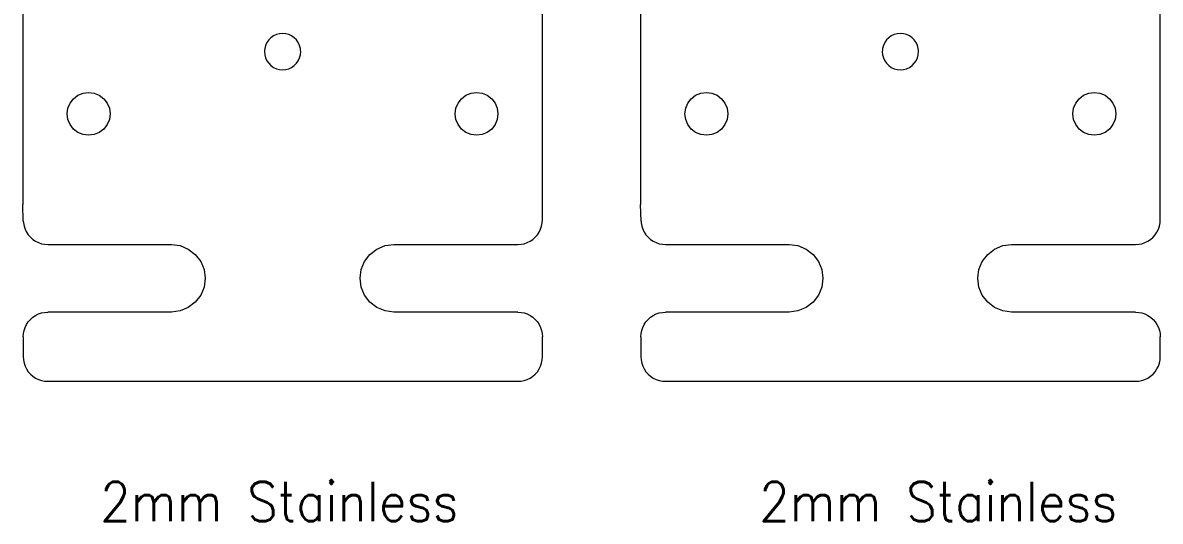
# Model space of a CAD drawing. Extents: x -705 to -543, y 1045 to 1860.
# Drawn here: x -681.2 to -543.1, y 1045.2 to 1105.7 of the extents above; entities that cross this region are included whole.
import ezdxf

# ---------------------------------------------------------------- set-up
doc = ezdxf.new("R2010")
doc.units = 0
doc.layers.get('0').update_dxf_attribs({"linetype": 'CONTINUOUS', "lineweight": 25, "true_color": 0xffffff})
doc.layers.add('Layer0', color=7, linetype='BYLAYER', lineweight=5)
doc.styles.add('textstyle0', font='')
doc.styles.add('textstyle1', font='')
doc.styles.get('textstyle0').set_extended_font_data('Standard')
doc.styles.get('textstyle1').set_extended_font_data('Standard')

msp = doc.modelspace()

# ---------------------------------------------------------------- linework, layer by layer
at = {"layer": 'Layer0'}
for p, q in [((-681.16, 1183.21), (-681.16, 1083.66)), ((-606.16, 1183.21), (-606.16, 1083.66)), ((-618.06, 1083.66), (-618.06, 1114.77)), ((-543.06, 1083.66), (-543.06, 1114.77)), ((-651.29, 1103.62), (-651.51, 1103.31)), ((-651.02, 1103.89), (-651.29, 1103.62)), ((-650.71, 1104.11), (-651.02, 1103.89)), ((-650.36, 1104.28), (-650.71, 1104.11)), ((-649.99, 1104.38), (-650.36, 1104.28)), ((-649.61, 1104.41), (-649.99, 1104.38)), ((-649.22, 1104.38), (-649.61, 1104.41)), ((-648.85, 1104.28), (-649.22, 1104.38)), ((-648.51, 1104.11), (-648.85, 1104.28)), ((-648.19, 1103.89), (-648.51, 1104.11)), ((-647.92, 1103.62), (-648.19, 1103.89)), ((-647.7, 1103.31), (-647.92, 1103.62)), ((-576.29, 1103.62), (-576.51, 1103.31)), ((-576.02, 1103.89), (-576.29, 1103.62)), ((-575.71, 1104.11), (-576.02, 1103.89)), ((-575.36, 1104.28), (-575.71, 1104.11)), ((-574.99, 1104.38), (-575.36, 1104.28)), ((-574.61, 1104.41), (-574.99, 1104.38)), ((-574.22, 1104.38), (-574.61, 1104.41)), ((-573.85, 1104.28), (-574.22, 1104.38)), ((-573.51, 1104.11), (-573.85, 1104.28)), ((-573.19, 1103.89), (-573.51, 1104.11)), ((-572.92, 1103.62), (-573.19, 1103.89)), ((-572.7, 1103.31), (-572.92, 1103.62)), ((-651.79, 1102.4), (-651.81, 1102.21)), ((-651.81, 1102.21), (-651.77, 1101.83)), ((-651.77, 1102.59), (-651.79, 1102.4)), ((-651.67, 1102.96), (-651.77, 1102.59)), ((-651.51, 1103.31), (-651.67, 1102.96)), ((-647.54, 1102.96), (-647.7, 1103.31)), ((-647.44, 1102.59), (-647.54, 1102.96)), ((-647.42, 1102.4), (-647.44, 1102.59)), ((-647.44, 1101.83), (-647.41, 1102.21)), ((-647.41, 1102.21), (-647.42, 1102.4)), ((-576.79, 1102.4), (-576.81, 1102.21)), ((-576.81, 1102.21), (-576.77, 1101.83)), ((-576.77, 1102.59), (-576.79, 1102.4)), ((-576.67, 1102.96), (-576.77, 1102.59)), ((-576.51, 1103.31), (-576.67, 1102.96)), ((-572.54, 1102.96), (-572.7, 1103.31)), ((-572.44, 1102.59), (-572.54, 1102.96)), ((-572.42, 1102.4), (-572.44, 1102.59)), ((-572.44, 1101.83), (-572.41, 1102.21)), ((-572.41, 1102.21), (-572.42, 1102.4)), ((-651.77, 1101.83), (-651.67, 1101.46)), ((-651.67, 1101.46), (-651.51, 1101.11)), ((-651.51, 1101.11), (-651.29, 1100.79)), ((-651.29, 1100.79), (-651.02, 1100.52)), ((-648.19, 1100.52), (-647.92, 1100.79)), ((-647.92, 1100.79), (-647.7, 1101.11)), ((-647.7, 1101.11), (-647.54, 1101.46)), ((-647.54, 1101.46), (-647.44, 1101.83)), ((-576.77, 1101.83), (-576.67, 1101.46)), ((-576.67, 1101.46), (-576.51, 1101.11)), ((-576.51, 1101.11), (-576.29, 1100.79)), ((-576.29, 1100.79), (-576.02, 1100.52)), ((-573.19, 1100.52), (-572.92, 1100.79)), ((-572.92, 1100.79), (-572.7, 1101.11)), ((-572.7, 1101.11), (-572.54, 1101.46)), ((-572.54, 1101.46), (-572.44, 1101.83)), ((-651.02, 1100.52), (-650.71, 1100.3)), ((-650.71, 1100.3), (-650.36, 1100.14)), ((-650.36, 1100.14), (-649.99, 1100.04)), ((-649.99, 1100.04), (-649.61, 1100.01)), ((-649.61, 1100.01), (-649.22, 1100.04)), ((-649.22, 1100.04), (-648.85, 1100.14)), ((-648.85, 1100.14), (-648.51, 1100.3)), ((-648.51, 1100.3), (-648.19, 1100.52)), ((-576.02, 1100.52), (-575.71, 1100.3)), ((-575.71, 1100.3), (-575.36, 1100.14)), ((-575.36, 1100.14), (-574.99, 1100.04)), ((-574.99, 1100.04), (-574.61, 1100.01)), ((-574.61, 1100.01), (-574.22, 1100.04)), ((-574.22, 1100.04), (-573.85, 1100.14)), ((-573.85, 1100.14), (-573.51, 1100.3)), ((-573.51, 1100.3), (-573.19, 1100.52)), ((-674.99, 1096.5), (-674.46, 1096.91)), ((-674.46, 1096.91), (-673.83, 1097.17)), ((-673.83, 1097.17), (-673.16, 1097.26)), ((-673.16, 1097.26), (-672.48, 1097.17)), ((-672.48, 1097.17), (-671.86, 1096.91)), ((-671.86, 1096.91), (-671.32, 1096.5)), ((-627.89, 1096.5), (-627.36, 1096.91)), ((-627.36, 1096.91), (-626.73, 1097.17)), ((-626.73, 1097.17), (-626.06, 1097.26)), ((-626.06, 1097.26), (-625.38, 1097.17)), ((-625.38, 1097.17), (-624.76, 1096.91)), ((-624.76, 1096.91), (-624.22, 1096.5)), ((-599.99, 1096.5), (-599.46, 1096.91)), ((-599.46, 1096.91), (-598.83, 1097.17)), ((-598.83, 1097.17), (-598.16, 1097.26)), ((-598.16, 1097.26), (-597.48, 1097.17)), ((-597.48, 1097.17), (-596.86, 1096.91)), ((-596.86, 1096.91), (-596.32, 1096.5)), ((-552.89, 1096.5), (-552.36, 1096.91)), ((-552.36, 1096.91), (-551.73, 1097.17)), ((-551.73, 1097.17), (-551.06, 1097.26)), ((-551.06, 1097.26), (-550.38, 1097.17)), ((-550.38, 1097.17), (-549.76, 1096.91)), ((-549.76, 1096.91), (-549.22, 1096.5)), ((-675.76, 1094.66), (-675.67, 1095.33)), ((-675.67, 1095.33), (-675.41, 1095.96)), ((-675.41, 1095.96), (-674.99, 1096.5)), ((-671.32, 1096.5), (-670.9, 1095.96)), ((-670.9, 1095.96), (-670.64, 1095.33)), ((-670.64, 1095.33), (-670.56, 1094.66)), ((-628.66, 1094.66), (-628.57, 1095.33)), ((-628.57, 1095.33), (-628.31, 1095.96)), ((-628.31, 1095.96), (-627.89, 1096.5)), ((-624.22, 1096.5), (-623.8, 1095.96)), ((-623.8, 1095.96), (-623.54, 1095.33)), ((-623.54, 1095.33), (-623.46, 1094.66)), ((-600.76, 1094.66), (-600.67, 1095.33)), ((-600.67, 1095.33), (-600.41, 1095.96)), ((-600.41, 1095.96), (-599.99, 1096.5)), ((-596.32, 1096.5), (-595.9, 1095.96)), ((-595.9, 1095.96), (-595.64, 1095.33)), ((-595.64, 1095.33), (-595.56, 1094.66)), ((-553.66, 1094.66), (-553.57, 1095.33)), ((-553.57, 1095.33), (-553.31, 1095.96)), ((-553.31, 1095.96), (-552.89, 1096.5)), ((-549.22, 1096.5), (-548.8, 1095.96)), ((-548.8, 1095.96), (-548.54, 1095.33)), ((-548.54, 1095.33), (-548.46, 1094.66)), ((-675.67, 1093.99), (-675.76, 1094.66)), ((-675.41, 1093.36), (-675.67, 1093.99)), ((-670.64, 1093.99), (-670.9, 1093.36)), ((-670.56, 1094.66), (-670.64, 1093.99)), ((-628.57, 1093.99), (-628.66, 1094.66)), ((-628.31, 1093.36), (-628.57, 1093.99)), ((-623.54, 1093.99), (-623.8, 1093.36)), ((-623.46, 1094.66), (-623.54, 1093.99)), ((-600.67, 1093.99), (-600.76, 1094.66)), ((-600.41, 1093.36), (-600.67, 1093.99)), ((-595.64, 1093.99), (-595.9, 1093.36)), ((-595.56, 1094.66), (-595.64, 1093.99)), ((-553.57, 1093.99), (-553.66, 1094.66)), ((-553.31, 1093.36), (-553.57, 1093.99)), ((-548.54, 1093.99), (-548.8, 1093.36)), ((-548.46, 1094.66), (-548.54, 1093.99)), ((-674.99, 1092.82), (-675.41, 1093.36)), ((-674.46, 1092.41), (-674.99, 1092.82)), ((-673.83, 1092.15), (-674.46, 1092.41)), ((-671.86, 1092.41), (-672.48, 1092.15)), ((-671.32, 1092.82), (-671.86, 1092.41)), ((-670.9, 1093.36), (-671.32, 1092.82)), ((-627.89, 1092.82), (-628.31, 1093.36)), ((-627.36, 1092.41), (-627.89, 1092.82)), ((-626.73, 1092.15), (-627.36, 1092.41)), ((-624.76, 1092.41), (-625.38, 1092.15)), ((-624.22, 1092.82), (-624.76, 1092.41)), ((-623.8, 1093.36), (-624.22, 1092.82)), ((-599.99, 1092.82), (-600.41, 1093.36)), ((-599.46, 1092.41), (-599.99, 1092.82)), ((-598.83, 1092.15), (-599.46, 1092.41)), ((-596.86, 1092.41), (-597.48, 1092.15)), ((-596.32, 1092.82), (-596.86, 1092.41)), ((-595.9, 1093.36), (-596.32, 1092.82)), ((-552.89, 1092.82), (-553.31, 1093.36)), ((-552.36, 1092.41), (-552.89, 1092.82)), ((-551.73, 1092.15), (-552.36, 1092.41)), ((-549.76, 1092.41), (-550.38, 1092.15)), ((-549.22, 1092.82), (-549.76, 1092.41)), ((-548.8, 1093.36), (-549.22, 1092.82)), ((-673.16, 1092.06), (-673.83, 1092.15)), ((-672.48, 1092.15), (-673.16, 1092.06)), ((-626.06, 1092.06), (-626.73, 1092.15)), ((-625.38, 1092.15), (-626.06, 1092.06)), ((-598.16, 1092.06), (-598.83, 1092.15)), ((-597.48, 1092.15), (-598.16, 1092.06)), ((-551.06, 1092.06), (-551.73, 1092.15)), ((-550.38, 1092.15), (-551.06, 1092.06)), ((-681.09, 1081.65), (-681.16, 1083.66)), ((-618.06, 1081.81), (-618.06, 1083.66)), ((-606.09, 1081.65), (-606.16, 1083.66)), ((-543.06, 1081.81), (-543.06, 1083.66)), ((-681.09, 1081.65), (-681.08, 1081.42)), ((-681.08, 1081.42), (-681, 1081.03)), ((-618.16, 1081.03), (-618.08, 1081.42)), ((-618.08, 1081.42), (-618.06, 1081.81)), ((-606.09, 1081.65), (-606.08, 1081.42)), ((-606.08, 1081.42), (-606, 1081.03)), ((-543.16, 1081.03), (-543.08, 1081.42)), ((-543.08, 1081.42), (-543.06, 1081.81)), ((-681, 1081.03), (-680.88, 1080.66)), ((-680.88, 1080.66), (-680.7, 1080.31)), ((-680.7, 1080.31), (-680.49, 1079.98)), ((-680.49, 1079.98), (-680.23, 1079.69)), ((-618.93, 1079.69), (-618.68, 1079.98)), ((-618.68, 1079.98), (-618.46, 1080.31)), ((-618.46, 1080.31), (-618.28, 1080.66)), ((-618.28, 1080.66), (-618.16, 1081.03)), ((-606, 1081.03), (-605.88, 1080.66)), ((-605.88, 1080.66), (-605.7, 1080.31)), ((-605.7, 1080.31), (-605.49, 1079.98)), ((-605.49, 1079.98), (-605.23, 1079.69)), ((-543.93, 1079.69), (-543.68, 1079.98)), ((-543.68, 1079.98), (-543.46, 1080.31)), ((-543.46, 1080.31), (-543.28, 1080.66)), ((-543.28, 1080.66), (-543.16, 1081.03)), ((-680.23, 1079.69), (-679.93, 1079.43)), ((-679.93, 1079.43), (-679.61, 1079.21)), ((-679.61, 1079.21), (-679.25, 1079.04)), ((-679.25, 1079.04), (-678.88, 1078.91)), ((-678.88, 1078.91), (-678.5, 1078.83)), ((-678.5, 1078.83), (-678.11, 1078.81)), ((-678.11, 1078.81), (-663.11, 1078.81)), ((-663.11, 1078.81), (-662.04, 1078.67)), ((-662.04, 1078.67), (-661.06, 1078.26)), ((-638.16, 1078.26), (-637.17, 1078.67)), ((-637.17, 1078.67), (-636.11, 1078.81)), ((-636.11, 1078.81), (-621.06, 1078.81)), ((-621.06, 1078.81), (-620.66, 1078.83)), ((-620.66, 1078.83), (-620.28, 1078.91)), ((-620.28, 1078.91), (-619.91, 1079.04)), ((-619.91, 1079.04), (-619.56, 1079.21)), ((-619.56, 1079.21), (-619.23, 1079.43)), ((-619.23, 1079.43), (-618.93, 1079.69)), ((-605.23, 1079.69), (-604.93, 1079.43)), ((-604.93, 1079.43), (-604.61, 1079.21)), ((-604.61, 1079.21), (-604.25, 1079.04)), ((-604.25, 1079.04), (-603.88, 1078.91)), ((-603.88, 1078.91), (-603.5, 1078.83)), ((-603.5, 1078.83), (-603.11, 1078.81)), ((-603.11, 1078.81), (-588.11, 1078.81)), ((-588.11, 1078.81), (-587.04, 1078.67)), ((-587.04, 1078.67), (-586.06, 1078.26)), ((-563.16, 1078.26), (-562.17, 1078.67)), ((-562.17, 1078.67), (-561.11, 1078.81)), ((-561.11, 1078.81), (-546.06, 1078.81)), ((-546.06, 1078.81), (-545.66, 1078.83)), ((-545.66, 1078.83), (-545.28, 1078.91)), ((-545.28, 1078.91), (-544.91, 1079.04)), ((-544.91, 1079.04), (-544.56, 1079.21)), ((-544.56, 1079.21), (-544.23, 1079.43)), ((-544.23, 1079.43), (-543.93, 1079.69)), ((-661.06, 1078.26), (-660.21, 1077.61)), ((-660.21, 1077.61), (-659.55, 1076.76)), ((-639.66, 1076.76), (-639, 1077.61)), ((-639, 1077.61), (-638.16, 1078.26)), ((-586.06, 1078.26), (-585.21, 1077.61)), ((-585.21, 1077.61), (-584.55, 1076.76)), ((-564.66, 1076.76), (-564, 1077.61)), ((-564, 1077.61), (-563.16, 1078.26)), ((-659.55, 1076.76), (-659.15, 1075.77)), ((-640.07, 1075.77), (-639.66, 1076.76)), ((-584.55, 1076.76), (-584.15, 1075.77)), ((-565.07, 1075.77), (-564.66, 1076.76)), ((-659.15, 1075.77), (-659.01, 1074.71)), ((-659.01, 1074.71), (-659.15, 1073.65)), ((-640.21, 1074.71), (-640.07, 1075.77)), ((-640.07, 1073.65), (-640.21, 1074.71)), ((-584.15, 1075.77), (-584.01, 1074.71)), ((-584.01, 1074.71), (-584.15, 1073.65)), ((-565.21, 1074.71), (-565.07, 1075.77)), ((-565.07, 1073.65), (-565.21, 1074.71)), ((-659.15, 1073.65), (-659.55, 1072.66)), ((-639.66, 1072.66), (-640.07, 1073.65)), ((-584.15, 1073.65), (-584.55, 1072.66)), ((-564.66, 1072.66), (-565.07, 1073.65)), ((-660.21, 1071.81), (-661.06, 1071.16)), ((-659.55, 1072.66), (-660.21, 1071.81)), ((-639, 1071.81), (-639.66, 1072.66)), ((-638.16, 1071.16), (-639, 1071.81)), ((-585.21, 1071.81), (-586.06, 1071.16)), ((-584.55, 1072.66), (-585.21, 1071.81)), ((-564, 1071.81), (-564.66, 1072.66)), ((-563.16, 1071.16), (-564, 1071.81)), ((-679.61, 1070.21), (-679.25, 1070.38)), ((-679.25, 1070.38), (-678.88, 1070.51)), ((-678.88, 1070.51), (-678.5, 1070.58)), ((-678.5, 1070.58), (-678.11, 1070.61)), ((-663.11, 1070.61), (-678.11, 1070.61)), ((-662.04, 1070.75), (-663.11, 1070.61)), ((-661.06, 1071.16), (-662.04, 1070.75)), ((-637.17, 1070.75), (-638.16, 1071.16)), ((-636.11, 1070.61), (-637.17, 1070.75)), ((-621.06, 1070.61), (-636.11, 1070.61)), ((-621.06, 1070.61), (-620.66, 1070.58)), ((-620.66, 1070.58), (-620.28, 1070.51)), ((-620.28, 1070.51), (-619.91, 1070.38)), ((-619.91, 1070.38), (-619.56, 1070.21)), ((-604.61, 1070.21), (-604.25, 1070.38)), ((-604.25, 1070.38), (-603.88, 1070.51)), ((-603.88, 1070.51), (-603.5, 1070.58)), ((-603.5, 1070.58), (-603.11, 1070.61)), ((-588.11, 1070.61), (-603.11, 1070.61)), ((-587.04, 1070.75), (-588.11, 1070.61)), ((-586.06, 1071.16), (-587.04, 1070.75)), ((-562.17, 1070.75), (-563.16, 1071.16)), ((-561.11, 1070.61), (-562.17, 1070.75)), ((-546.06, 1070.61), (-561.11, 1070.61)), ((-546.06, 1070.61), (-545.66, 1070.58)), ((-545.66, 1070.58), (-545.28, 1070.51)), ((-545.28, 1070.51), (-544.91, 1070.38)), ((-544.91, 1070.38), (-544.56, 1070.21)), ((-680.88, 1068.76), (-680.7, 1069.11)), ((-680.7, 1069.11), (-680.49, 1069.44)), ((-680.49, 1069.44), (-680.23, 1069.73)), ((-680.23, 1069.73), (-679.93, 1069.99)), ((-679.93, 1069.99), (-679.61, 1070.21)), ((-619.56, 1070.21), (-619.23, 1069.99)), ((-619.23, 1069.99), (-618.93, 1069.73)), ((-618.93, 1069.73), (-618.68, 1069.44)), ((-618.68, 1069.44), (-618.46, 1069.11)), ((-618.46, 1069.11), (-618.28, 1068.76)), ((-605.88, 1068.76), (-605.7, 1069.11)), ((-605.7, 1069.11), (-605.49, 1069.44)), ((-605.49, 1069.44), (-605.23, 1069.73)), ((-605.23, 1069.73), (-604.93, 1069.99)), ((-604.93, 1069.99), (-604.61, 1070.21)), ((-544.56, 1070.21), (-544.23, 1069.99)), ((-544.23, 1069.99), (-543.93, 1069.73)), ((-543.93, 1069.73), (-543.68, 1069.44)), ((-543.68, 1069.44), (-543.46, 1069.11)), ((-543.46, 1069.11), (-543.28, 1068.76)), ((-681.11, 1067.61), (-681.08, 1068)), ((-681.11, 1067.61), (-681.11, 1065.21)), ((-681.08, 1068), (-681, 1068.39)), ((-681, 1068.39), (-680.88, 1068.76)), ((-618.28, 1068.76), (-618.16, 1068.39)), ((-618.16, 1068.39), (-618.08, 1068)), ((-618.08, 1068), (-618.06, 1067.61)), ((-618.06, 1065.21), (-618.06, 1067.61)), ((-606.11, 1067.61), (-606.08, 1068)), ((-606.11, 1067.61), (-606.11, 1065.21)), ((-606.08, 1068), (-606, 1068.39)), ((-606, 1068.39), (-605.88, 1068.76)), ((-543.28, 1068.76), (-543.16, 1068.39)), ((-543.16, 1068.39), (-543.08, 1068)), ((-543.08, 1068), (-543.06, 1067.61)), ((-543.06, 1065.21), (-543.06, 1067.61)), ((-681.11, 1065.21), (-681.08, 1064.82)), ((-681.08, 1064.82), (-681, 1064.43)), ((-618.16, 1064.43), (-618.08, 1064.82)), ((-618.08, 1064.82), (-618.06, 1065.21)), ((-606.11, 1065.21), (-606.08, 1064.82)), ((-606.08, 1064.82), (-606, 1064.43)), ((-543.16, 1064.43), (-543.08, 1064.82)), ((-543.08, 1064.82), (-543.06, 1065.21)), ((-681, 1064.43), (-680.88, 1064.06)), ((-680.88, 1064.06), (-680.7, 1063.71)), ((-680.7, 1063.71), (-680.49, 1063.38)), ((-680.49, 1063.38), (-680.23, 1063.09)), ((-618.93, 1063.09), (-618.68, 1063.38)), ((-618.68, 1063.38), (-618.46, 1063.71)), ((-618.46, 1063.71), (-618.28, 1064.06)), ((-618.28, 1064.06), (-618.16, 1064.43)), ((-606, 1064.43), (-605.88, 1064.06)), ((-605.88, 1064.06), (-605.7, 1063.71)), ((-605.7, 1063.71), (-605.49, 1063.38)), ((-605.49, 1063.38), (-605.23, 1063.09)), ((-543.93, 1063.09), (-543.68, 1063.38)), ((-543.68, 1063.38), (-543.46, 1063.71)), ((-543.46, 1063.71), (-543.28, 1064.06)), ((-543.28, 1064.06), (-543.16, 1064.43)), ((-680.23, 1063.09), (-679.93, 1062.83)), ((-679.93, 1062.83), (-679.61, 1062.61)), ((-679.61, 1062.61), (-679.25, 1062.44)), ((-679.25, 1062.44), (-678.88, 1062.31)), ((-678.88, 1062.31), (-678.5, 1062.23)), ((-678.5, 1062.23), (-678.11, 1062.21)), ((-678.11, 1062.21), (-621.06, 1062.21)), ((-621.06, 1062.21), (-620.66, 1062.23)), ((-620.66, 1062.23), (-620.28, 1062.31)), ((-620.28, 1062.31), (-619.91, 1062.44)), ((-619.91, 1062.44), (-619.56, 1062.61)), ((-619.56, 1062.61), (-619.23, 1062.83)), ((-619.23, 1062.83), (-618.93, 1063.09)), ((-605.23, 1063.09), (-604.93, 1062.83)), ((-604.93, 1062.83), (-604.61, 1062.61)), ((-604.61, 1062.61), (-604.25, 1062.44)), ((-604.25, 1062.44), (-603.88, 1062.31)), ((-603.88, 1062.31), (-603.5, 1062.23)), ((-603.5, 1062.23), (-603.11, 1062.21)), ((-603.11, 1062.21), (-546.06, 1062.21)), ((-546.06, 1062.21), (-545.66, 1062.23)), ((-545.66, 1062.23), (-545.28, 1062.31)), ((-545.28, 1062.31), (-544.91, 1062.44)), ((-544.91, 1062.44), (-544.56, 1062.61)), ((-544.56, 1062.61), (-544.23, 1062.83)), ((-544.23, 1062.83), (-543.93, 1063.09))]:
    msp.add_line(p, q, dxfattribs=at)

# ---------------------------------------------------------------- texts
at = {"char_height": 4.7625, "attachment_point": 2}
for insert, style in [((-650, 1050), 'textstyle0'), ((-570, 1050), 'textstyle1')]:
    msp.add_mtext('2mm Stainless\\P', dxfattribs=dict(at, insert=insert, style=style))

doc.saveas('drawing.dxf')
